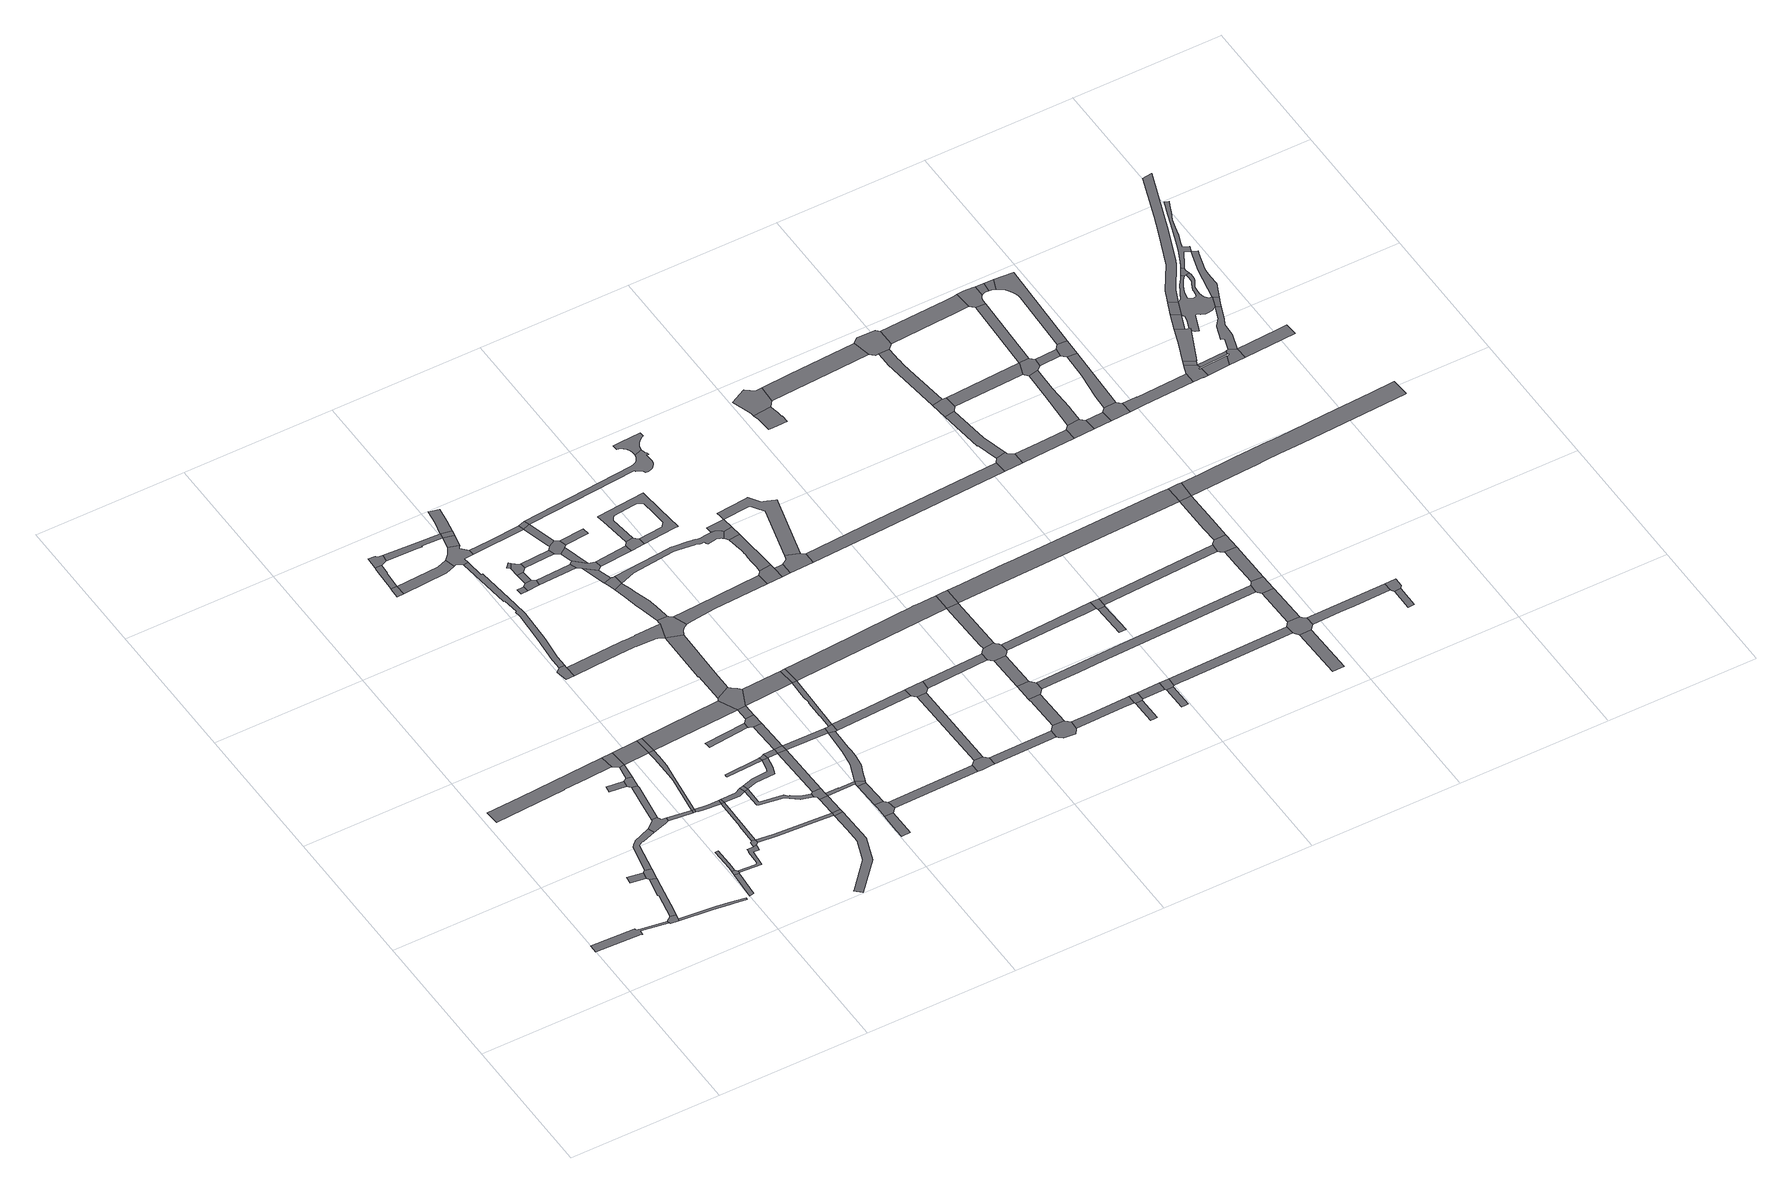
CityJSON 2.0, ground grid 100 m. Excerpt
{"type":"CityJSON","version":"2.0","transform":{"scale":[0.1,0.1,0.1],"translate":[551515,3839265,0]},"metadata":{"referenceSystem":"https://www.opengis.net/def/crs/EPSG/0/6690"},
"CityObjects":{
"road1":{"type":"Road","attributes":{"RoadStructureAttribute.sectionType":"1"},"geometry":[{"type":"MultiSurface","lod":"1","boundaries":[[[0,1,2,3,4,5,6,7,8,9,10,11,12,13]]]}]},
"road2":{"type":"Road","geometry":[{"type":"MultiSurface","lod":"1","boundaries":[[[14,13,12,15,16,17,18]]]}]},
"road3":{"type":"Road","attributes":{"RoadStructureAttribute.sectionType":"1"},"geometry":[{"type":"MultiSurface","lod":"1","boundaries":[[[19,20,21,22,14,18,23,24,25]]]}]},
"road4":{"type":"Road","geometry":[{"type":"MultiSurface","lod":"1","boundaries":[[[26,27,28,29]]]}]},
"road5":{"type":"Road","geometry":[{"type":"MultiSurface","lod":"1","boundaries":[[[30,29,28,19,25,31]]]}]},
"road6":{"type":"Road","attributes":{"RoadStructureAttribute.sectionType":"1"},"geometry":[{"type":"MultiSurface","lod":"1","boundaries":[[[32,33,17,16,34,35,36,37,38]]]}]},
"road7":{"type":"Road","attributes":{"function":"3","RoadStructureAttribute.sectionType":"1"},"geometry":[{"type":"MultiSurface","lod":"1","boundaries":[[[39,40,41,42,43,44,45,46,47]]]}]},
"road8":{"type":"Road","attributes":{"RoadStructureAttribute.sectionType":"1"},"geometry":[{"type":"MultiSurface","lod":"1","boundaries":[[[48,49,50,51,52,53,30,31,54,55,56,57,58]]]}]},
"road9":{"type":"Road","attributes":{"RoadStructureAttribute.sectionType":"1"},"geometry":[{"type":"MultiSurface","lod":"1","boundaries":[[[59,60,61,62]]]}]},
"road10":{"type":"Road","geometry":[{"type":"MultiSurface","lod":"1","boundaries":[[[63,64,48,58,65,66,67,68,69,70,71,72]]]}]},
"road11":{"type":"Road","geometry":[{"type":"MultiSurface","lod":"1","boundaries":[[[73,59,62,74,75,76,77]]]}]},
"road12":{"type":"Road","attributes":{"RoadStructureAttribute.sectionType":"1"},"geometry":[{"type":"MultiSurface","lod":"1","boundaries":[[[78,79,80,81,73,77]]]}]},
"road13":{"type":"Road","geometry":[{"type":"MultiSurface","lod":"1","boundaries":[[[82,83,84,85]]]}]},
"road14":{"type":"Road","attributes":{"RoadStructureAttribute.sectionType":"1"},"geometry":[{"type":"MultiSurface","lod":"1","boundaries":[[[86,87,88,63,72,89,90]]]}]},
"road15":{"type":"Road","attributes":{"RoadStructureAttribute.sectionType":"1"},"geometry":[{"type":"MultiSurface","lod":"1","boundaries":[[[91,92,93,94,95,96,97,98,99,100,101,102,75,74]]]}]},
"road16":{"type":"Road","attributes":{"RoadStructureAttribute.sectionType":"1"},"geometry":[{"type":"MultiSurface","lod":"1","boundaries":[[[69,68,103,104]]]}]},
"road17":{"type":"Road","geometry":[{"type":"MultiSurface","lod":"1","boundaries":[[[105,85,84,86,90,106]]]}]},
"road18":{"type":"Road","attributes":{"RoadStructureAttribute.sectionType":"1"},"geometry":[{"type":"MultiSurface","lod":"1","boundaries":[[[107,108,105,106]]]}]},
"road19":{"type":"Road","geometry":[{"type":"MultiSurface","lod":"1","boundaries":[[[109,39,47,108,107]]]}]},
"road20":{"type":"Road","geometry":[{"type":"MultiSurface","lod":"1","boundaries":[[[104,103,110,111]]]}]},
"road21":{"type":"Road","geometry":[{"type":"MultiSurface","lod":"1","boundaries":[[[112,113,114,115,116,97,96,117,118]]]}]},
"road22":{"type":"Road","attributes":{"RoadStructureAttribute.sectionType":"1"},"geometry":[{"type":"MultiSurface","lod":"1","boundaries":[[[119,111,110,120,121,122,123,124]]]}]},
"road23":{"type":"Road","attributes":{"RoadStructureAttribute.sectionType":"1"},"geometry":[{"type":"MultiSurface","lod":"1","boundaries":[[[125,126,127,128,129,130,131,132,104,111]]]}]},
"road24":{"type":"Road","attributes":{"RoadStructureAttribute.sectionType":"1"},"geometry":[{"type":"MultiSurface","lod":"1","boundaries":[[[123,133,134,112,118,135]]]}]},
"road25":{"type":"Road","attributes":{"function":"3","RoadStructureAttribute.sectionType":"1"},"geometry":[{"type":"MultiSurface","lod":"1","boundaries":[[[136,109,107,129]]]}]},
"road26":{"type":"Road","geometry":[{"type":"MultiSurface","lod":"1","boundaries":[[[137,124,123,135]]]}]},
"road27":{"type":"Road","geometry":[{"type":"MultiSurface","lod":"1","boundaries":[[[138,139,140,141,142]]]}]},
"road28":{"type":"Road","geometry":[{"type":"MultiSurface","lod":"1","boundaries":[[[143,136,129,128]]]}]},
"road29":{"type":"Road","attributes":{"RoadStructureAttribute.sectionType":"1"},"geometry":[{"type":"MultiSurface","lod":"1","boundaries":[[[144,145,138,142,146,147,148,149]]]}]},
"road30":{"type":"Road","attributes":{"RoadStructureAttribute.sectionType":"1"},"geometry":[{"type":"MultiSurface","lod":"1","boundaries":[[[150,151,137,135,152,153]]]}]},
"road31":{"type":"Road","attributes":{"RoadStructureAttribute.sectionType":"1"},"geometry":[{"type":"MultiSurface","lod":"1","boundaries":[[[154,118,117,155,156,157,158,159]]]}]},
"road32":{"type":"Road","geometry":[{"type":"MultiSurface","lod":"1","boundaries":[[[160,144,149,161,162,163,164,165]]]}]},
"road33":{"type":"Road","geometry":[{"type":"MultiSurface","lod":"1","boundaries":[[[166,150,153,167]]]}]},
"road34":{"type":"Road","geometry":[{"type":"MultiSurface","lod":"1","boundaries":[[[168,169,170,171,172,173]]]}]},
"road35":{"type":"Road","attributes":{"function":"3","RoadStructureAttribute.sectionType":"1"},"geometry":[{"type":"MultiSurface","lod":"1","boundaries":[[[174,175,176,177,178,179,180,181,182,183]]]}]},
"road36":{"type":"Road","attributes":{"RoadStructureAttribute.sectionType":"1"},"geometry":[{"type":"MultiSurface","lod":"1","boundaries":[[[184,185,186,142,141,187,188]]]}]},
"road37":{"type":"Road","attributes":{"RoadStructureAttribute.sectionType":"1"},"geometry":[{"type":"MultiSurface","lod":"1","boundaries":[[[189,190,191,192,193,194,167,153,195,196,197,198,199,200]]]}]},
"road38":{"type":"Road","attributes":{"RoadStructureAttribute.sectionType":"1"},"geometry":[{"type":"MultiSurface","lod":"1","boundaries":[[[201,202,203,204,205,206]]]}]},
"road39":{"type":"Road","attributes":{"RoadStructureAttribute.sectionType":"1"},"geometry":[{"type":"MultiSurface","lod":"1","boundaries":[[[207,208,209,210,206,211,212,213,166,167]]]}]},
"road40":{"type":"Road","attributes":{"RoadStructureAttribute.sectionType":"1"},"geometry":[{"type":"MultiSurface","lod":"1","boundaries":[[[214,215,216,217,218,219,220,221,222,223,224,225,226,227,228,229,230,168,173]]]}]},
"road41":{"type":"Road","attributes":{"function":"3","RoadStructureAttribute.sectionType":"1"},"geometry":[{"type":"MultiSurface","lod":"1","boundaries":[[[231,143,128,232]]]}]},
"road42":{"type":"Road","attributes":{"RoadStructureAttribute.sectionType":"1"},"geometry":[{"type":"MultiSurface","lod":"1","boundaries":[[[233,162,161,234,235,236,237,238]]]}]},
"road43":{"type":"Road","geometry":[{"type":"MultiSurface","lod":"1","boundaries":[[[239,159,158,177,176]]]}]},
"road44":{"type":"Road","attributes":{"function":"3","RoadStructureAttribute.sectionType":"1"},"geometry":[{"type":"MultiSurface","lod":"1","boundaries":[[[240,241,242,243,159,239]]]}]},
"road45":{"type":"Road","geometry":[{"type":"MultiSurface","lod":"1","boundaries":[[[244,245,200,199,246,242,241,247]]]}]},
"road46":{"type":"Road","attributes":{"RoadStructureAttribute.sectionType":"1"},"geometry":[{"type":"MultiSurface","lod":"1","boundaries":[[[248,249,250,251,252]]]}]},
"road47":{"type":"Road","geometry":[{"type":"MultiSurface","lod":"1","boundaries":[[[253,254,255,201,206,210]]]}]},
"road48":{"type":"Road","geometry":[{"type":"MultiSurface","lod":"1","boundaries":[[[256,257,184,188,258,222,221,259,260,261,262,263]]]}]},
"road49":{"type":"Road","attributes":{"RoadStructureAttribute.sectionType":"1"},"geometry":[{"type":"MultiSurface","lod":"1","boundaries":[[[264,253,210,265]]]}]},
"road50":{"type":"Road","attributes":{"function":"3","RoadStructureAttribute.sectionType":"1"},"geometry":[{"type":"MultiSurface","lod":"1","boundaries":[[[265,245,244,266]]]}]},
"road51":{"type":"Road","geometry":[{"type":"MultiSurface","lod":"1","boundaries":[[[267,268,269,270]]]}]},
"road52":{"type":"Road","attributes":{"RoadStructureAttribute.sectionType":"1"},"geometry":[{"type":"MultiSurface","lod":"1","boundaries":[[[271,272,273,274,275,276,277,278,279,172,171,280,281,282,283,284,285,286,287,288,289,290,291,292]]]}]},
"road53":{"type":"Road","attributes":{"RoadStructureAttribute.sectionType":"1"},"geometry":[{"type":"MultiSurface","lod":"1","boundaries":[[[237,256,263,293,294]]]}]},
"road54":{"type":"Road","attributes":{"RoadStructureAttribute.sectionType":"1"},"geometry":[{"type":"MultiSurface","lod":"1","boundaries":[[[295,296,297,298,299,300]]]}]},
"road55":{"type":"Road","attributes":{"RoadStructureAttribute.sectionType":"1"},"geometry":[{"type":"MultiSurface","lod":"1","boundaries":[[[301,302,247,241,303,304]]]}]},
"road56":{"type":"Road","geometry":[{"type":"MultiSurface","lod":"1","boundaries":[[[264,265,266,305]]]}]},
"road57":{"type":"Road","geometry":[{"type":"MultiSurface","lod":"1","boundaries":[[[238,237,294,306,307,308]]]}]},
"road58":{"type":"Road","attributes":{"function":"3","RoadStructureAttribute.sectionType":"1"},"geometry":[{"type":"MultiSurface","lod":"1","boundaries":[[[309,310,311,264,305]]]}]},
"road59":{"type":"Road","geometry":[{"type":"MultiSurface","lod":"1","boundaries":[[[312,313,267,270,314,315]]]}]},
"road60":{"type":"Road","attributes":{"RoadStructureAttribute.sectionType":"1"},"geometry":[{"type":"MultiSurface","lod":"1","boundaries":[[[316,317,313,312]]]}]},
"road61":{"type":"Road","geometry":[{"type":"MultiSurface","lod":"1","boundaries":[[[318,319,320,295,300,321,322]]]}]},
"road62":{"type":"Road","geometry":[{"type":"MultiSurface","lod":"1","boundaries":[[[323,324,325,326,327,328,248,252,329,330,310,309]]]}]},
"road63":{"type":"Road","geometry":[{"type":"MultiSurface","lod":"1","boundaries":[[[331,332,333,334]]]}]},
"road64":{"type":"Road","attributes":{"RoadStructureAttribute.sectionType":"1"},"geometry":[{"type":"MultiSurface","lod":"1","boundaries":[[[335,336,308,307,337,338]]]}]},
"road65":{"type":"Road","attributes":{"RoadStructureAttribute.sectionType":"1"},"geometry":[{"type":"MultiSurface","lod":"1","boundaries":[[[339,340,341,319,318]]]}]},
"road66":{"type":"Road","geometry":[{"type":"MultiSurface","lod":"1","boundaries":[[[342,334,333,317,316,343,344]]]}]},
"road67":{"type":"Road","attributes":{"function":"3","RoadStructureAttribute.sectionType":"1"},"geometry":[{"type":"MultiSurface","lod":"1","boundaries":[[[345,232,326,325]]]}]},
"road68":{"type":"Road","geometry":[{"type":"MultiSurface","lod":"1","boundaries":[[[304,303,341,340,346]]]}]},
"road69":{"type":"Road","geometry":[{"type":"MultiSurface","lod":"1","boundaries":[[[347,348,349,350,231,232,345,351,352]]]}]},
"road70":{"type":"Road","attributes":{"RoadStructureAttribute.sectionType":"1"},"geometry":[{"type":"MultiSurface","lod":"1","boundaries":[[[305,266,353,354]]]}]},
"road71":{"type":"Road","attributes":{"RoadStructureAttribute.sectionType":"1"},"geometry":[{"type":"MultiSurface","lod":"1","boundaries":[[[355,356,261,260,357]]]}]},
"road72":{"type":"Road","attributes":{"RoadStructureAttribute.sectionType":"1"},"geometry":[{"type":"MultiSurface","lod":"1","boundaries":[[[358,315,314,359]]]}]},
"road73":{"type":"Road","attributes":{"function":"3","RoadStructureAttribute.sectionType":"7"},"geometry":[{"type":"MultiSurface","lod":"1","boundaries":[[[292,360,361,350,349,362,363]]]}]},
"road74":{"type":"Road","attributes":{"RoadStructureAttribute.sectionType":"1"},"geometry":[{"type":"MultiSurface","lod":"1","boundaries":[[[353,364,365,304,346,366,367,368,369,370,371,372]]]}]},
"road75":{"type":"Road","attributes":{"RoadStructureAttribute.sectionType":"1"},"geometry":[{"type":"MultiSurface","lod":"1","boundaries":[[[373,344,343,374]]]}]},
"road76":{"type":"Road","attributes":{"function":"3","RoadStructureAttribute.sectionType":"1"},"geometry":[{"type":"MultiSurface","lod":"1","boundaries":[[[375,376,377,352,351,378,379,380]]]}]},
"road77":{"type":"Road","geometry":[{"type":"MultiSurface","lod":"1","boundaries":[[[381,382,383,354,353,372,384]]]}]},
"road78":{"type":"Road","geometry":[{"type":"MultiSurface","lod":"1","boundaries":[[[385,386,387,271,292,363,388,389,390,391,392,393,394,395,396]]]}]},
"road79":{"type":"Road","attributes":{"function":"3","RoadStructureAttribute.sectionType":"1"},"geometry":[{"type":"MultiSurface","lod":"1","boundaries":[[[397,398,399,400,401,402,403,404,405,406,407,408,409,410,411,385,396]]]}]},
"road80":{"type":"Road","attributes":{"function":"3","RoadStructureAttribute.sectionType":"1"},"geometry":[{"type":"MultiSurface","lod":"1","boundaries":[[[412,413,414,415]]]}]},
"road81":{"type":"Road","geometry":[{"type":"MultiSurface","lod":"1","boundaries":[[[416,417,414,413,418,419,408,407,420]]]}]},
"road82":{"type":"Road","attributes":{"RoadStructureAttribute.sectionType":"1"},"geometry":[{"type":"MultiSurface","lod":"1","boundaries":[[[421,322,321,422]]]}]},
"road83":{"type":"Road","geometry":[{"type":"MultiSurface","lod":"1","boundaries":[[[423,424,373,374,425,426,427,428]]]}]},
"road84":{"type":"Road","geometry":[{"type":"MultiSurface","lod":"1","boundaries":[[[429,358,359,412,415,430,431,432]]]}]},
"road85":{"type":"Road","attributes":{"function":"3","RoadStructureAttribute.sectionType":"1"},"geometry":[{"type":"MultiSurface","lod":"1","boundaries":[[[433,434,435,357,436,437,424,423]]]}]},
"road86":{"type":"Road","attributes":{"function":"3","RoadStructureAttribute.sectionType":"1"},"geometry":[{"type":"MultiSurface","lod":"1","boundaries":[[[426,425,438,429,432]]]}]},
"road87":{"type":"Road","geometry":[{"type":"MultiSurface","lod":"1","boundaries":[[[439,355,357,435]]]}]},
"road88":{"type":"Road","attributes":{"RoadStructureAttribute.sectionType":"1"},"geometry":[{"type":"MultiSurface","lod":"1","boundaries":[[[380,440,441,442,443,444,382,381,445]]]}]},
"road89":{"type":"Road","geometry":[{"type":"MultiSurface","lod":"1","boundaries":[[[446,375,380,445]]]}]},
"road90":{"type":"Road","geometry":[{"type":"MultiSurface","lod":"1","boundaries":[[[447,448,428,427]]]}]},
"road91":{"type":"Road","attributes":{"RoadStructureAttribute.sectionType":"1"},"geometry":[{"type":"MultiSurface","lod":"1","boundaries":[[[449,431,430,450]]]}]},
"road92":{"type":"Road","attributes":{"RoadStructureAttribute.sectionType":"1"},"geometry":[{"type":"MultiSurface","lod":"1","boundaries":[[[451,381,384,452,453]]]}]},
"road93":{"type":"Road","attributes":{"RoadStructureAttribute.sectionType":"1"},"geometry":[{"type":"MultiSurface","lod":"1","boundaries":[[[454,455,393,392,456,457,458,459]]]}]},
"road94":{"type":"Road","geometry":[{"type":"MultiSurface","lod":"1","boundaries":[[[460,461,462,449,450,463,464,465]]]}]},
"road95":{"type":"Road","geometry":[{"type":"MultiSurface","lod":"1","boundaries":[[[466,421,422,467,468,469,470,471]]]}]},
"road96":{"type":"Road","attributes":{"RoadStructureAttribute.sectionType":"1"},"geometry":[{"type":"MultiSurface","lod":"1","boundaries":[[[472,473,474,475,476,477,478,479,480,481,482,483,484,485,486,487,488,489,490,491,492,493,494,495,496,497,498,499,500,501,502,503,504,420,407,505,506,507,508,509,510,511,512,513,514,515,516,517,518,519,520,521,522,523,524,525,526,527,528,529,530,531,532,533,534,535]]]}]},
"road97":{"type":"Road","attributes":{"RoadStructureAttribute.sectionType":"1"},"geometry":[{"type":"MultiSurface","lod":"1","boundaries":[[[536,537,538,539,466,471]]]}]},
"road98":{"type":"Road","attributes":{"RoadStructureAttribute.sectionType":"1"},"geometry":[{"type":"MultiSurface","lod":"1","boundaries":[[[540,541,542,543,544,545,546,547,548,549,462,461,550,551,552,553,554,555,556,557,558,559,560,465,464]]]}]},
"road99":{"type":"Road","attributes":{"RoadStructureAttribute.sectionType":"1"},"geometry":[{"type":"MultiSurface","lod":"1","boundaries":[[[561,562,563,564,565,566,567,568,569,570,571,572,573,574,575,576,577,578,579,580,581,582,583,584,585,586,587,588,589,590,591,592,593,594,595,596,597,598,599,600,601,602,603,604,605,606,607,608,609,610,611,612,613,614,615,616,617,618,619,620,621,622,623,624,625,626,439,435]]]}]},
"road100":{"type":"Road","geometry":[{"type":"MultiSurface","lod":"1","boundaries":[[[627,628,451,453,538,537,629]]]}]},
"road101":{"type":"Road","attributes":{"RoadStructureAttribute.sectionType":"1"},"geometry":[{"type":"MultiSurface","lod":"1","boundaries":[[[630,470,469,631]]]}]},
"road102":{"type":"Road","attributes":{"function":"3","RoadStructureAttribute.sectionType":"1"},"geometry":[{"type":"MultiSurface","lod":"1","boundaries":[[[632,633,634,635,636,637,638,639,640,446,445,641,642,643,644]]]}]},
"road103":{"type":"Road","geometry":[{"type":"MultiSurface","lod":"1","boundaries":[[[645,646,647,648,649,650,651,652,653,454,459,654,655]]]}]},
"road104":{"type":"Road","attributes":{"RoadStructureAttribute.sectionType":"1"},"geometry":[{"type":"MultiSurface","lod":"1","boundaries":[[[656,657,658,659,660,661,662,663,664,665,666,667,647,646]]]}]},
"road105":{"type":"Road","attributes":{"RoadStructureAttribute.sectionType":"1"},"geometry":[{"type":"MultiSurface","lod":"1","boundaries":[[[668,655,654,669]]]}]},
"road106":{"type":"Road","attributes":{"RoadStructureAttribute.sectionType":"1"},"geometry":[{"type":"MultiSurface","lod":"1","boundaries":[[[670,671,672,673,674,675,676,677,678,679,680,681,682,683,684]]]}]},
"road107":{"type":"Road","geometry":[{"type":"MultiSurface","lod":"1","boundaries":[[[684,683,535,534,685,686,687,688,689,690,691,657,656]]]}]},
"road108":{"type":"Road","attributes":{"RoadStructureAttribute.sectionType":"1"},"geometry":[{"type":"MultiSurface","lod":"1","boundaries":[[[692,627,629,693]]]}]},
"road109":{"type":"Road","geometry":[{"type":"MultiSurface","lod":"1","boundaries":[[[694,695,668,669,696,697,698]]]}]},
"road110":{"type":"Road","geometry":[{"type":"MultiSurface","lod":"1","boundaries":[[[699,630,631,700,701,702,703,704,705,706,707,708]]]}]},
"road111":{"type":"Road","attributes":{"RoadStructureAttribute.sectionType":"1"},"geometry":[{"type":"MultiSurface","lod":"1","boundaries":[[[709,710,711,712,699,708]]]}]},
"road112":{"type":"Road","geometry":[{"type":"MultiSurface","lod":"1","boundaries":[[[713,714,715,716,717,718,719,720,721,722,723,608,607,724,725,726,727,728,729]]]}]},
"road113":{"type":"Road","attributes":{"RoadStructureAttribute.sectionType":"1"},"geometry":[{"type":"MultiSurface","lod":"1","boundaries":[[[730,731,732,733,734,735,736,737,738,739,740,670,741,742,743,744,745,694,698]]]}]},
"road114":{"type":"Road","geometry":[{"type":"MultiSurface","lod":"1","boundaries":[[[746,747,748,749,710,709,750,751]]]}]},
"road115":{"type":"Road","attributes":{"RoadStructureAttribute.sectionType":"1"},"geometry":[{"type":"MultiSurface","lod":"1","boundaries":[[[752,753,749,748]]]}]},
"road116":{"type":"Road","geometry":[{"type":"MultiSurface","lod":"1","boundaries":[[[754,755,756,757,758,759,692,693,753,752,760,761,762,763]]]}]},
"road117":{"type":"Road","attributes":{"RoadStructureAttribute.sectionType":"1"},"geometry":[{"type":"MultiSurface","lod":"1","boundaries":[[[764,765,766,707,706,767,768,769]]]}]},
"road118":{"type":"Road","attributes":{"RoadStructureAttribute.sectionType":"1"},"geometry":[{"type":"MultiSurface","lod":"1","boundaries":[[[770,644,771,757,756]]]}]},
"road119":{"type":"Road","geometry":[{"type":"MultiSurface","lod":"1","boundaries":[[[772,773,632,644,770,774]]]}]},
"road120":{"type":"Road","geometry":[{"type":"MultiSurface","lod":"1","boundaries":[[[775,776,777,778,779]]]}]},
"road121":{"type":"Road","geometry":[{"type":"MultiSurface","lod":"1","boundaries":[[[780,764,769,775,779,781]]]}]},
"road122":{"type":"Road","attributes":{"RoadStructureAttribute.sectionType":"1"},"geometry":[{"type":"MultiSurface","lod":"1","boundaries":[[[782,763,762,783,784,785]]]}]},
"road123":{"type":"Road","attributes":{"RoadStructureAttribute.sectionType":"1"},"geometry":[{"type":"MultiSurface","lod":"1","boundaries":[[[786,780,781,787]]]}]},
"road124":{"type":"Road","geometry":[{"type":"MultiSurface","lod":"1","boundaries":[[[788,789,790,791,792]]]}]},
"road125":{"type":"Road","geometry":[{"type":"MultiSurface","lod":"1","boundaries":[[[793,786,787,788,792,794]]]}]},
"road126":{"type":"Road","attributes":{"RoadStructureAttribute.sectionType":"1"},"geometry":[{"type":"MultiSurface","lod":"1","boundaries":[[[795,796,697,696,797,798]]]}]},
"road127":{"type":"Road","geometry":[{"type":"MultiSurface","lod":"1","boundaries":[[[799,800,801,802,803,804,805,806,807,808,809,810,811]]]}]},
"road128":{"type":"Road","geometry":[{"type":"MultiSurface","lod":"1","boundaries":[[[812,813,814,815,816,811,810,817,818]]]}]},
"road129":{"type":"Road","attributes":{"RoadStructureAttribute.sectionType":"1"},"geometry":[{"type":"MultiSurface","lod":"1","boundaries":[[[819,820,821,822,823]]]}]},
"road130":{"type":"Road","attributes":{"RoadStructureAttribute.sectionType":"1"},"geometry":[{"type":"MultiSurface","lod":"1","boundaries":[[[824,825,751,750,826,827,828,829,830]]]}]},
"road131":{"type":"Road","geometry":[{"type":"MultiSurface","lod":"1","boundaries":[[[831,782,785,823,822,832]]]}]},
"road132":{"type":"Road","attributes":{"RoadStructureAttribute.sectionType":"1"},"geometry":[{"type":"MultiSurface","lod":"1","boundaries":[[[833,793,794,834,835,836,837]]]}]},
"road133":{"type":"Road","attributes":{"function":"3","RoadStructureAttribute.sectionType":"1"},"geometry":[{"type":"MultiSurface","lod":"1","boundaries":[[[838,839,840,841,842,843,772,774,844,845,846]]]}]},
"road134":{"type":"Road","attributes":{"RoadStructureAttribute.sectionType":"1"},"geometry":[{"type":"MultiSurface","lod":"1","boundaries":[[[847,848,818,817,849,850,851]]]}]},
"road135":{"type":"Road","attributes":{"RoadStructureAttribute.sectionType":"1"},"geometry":[{"type":"MultiSurface","lod":"1","boundaries":[[[852,831,832,853]]]}]},
"road136":{"type":"Road","geometry":[{"type":"MultiSurface","lod":"1","boundaries":[[[854,855,856,795,798,857,858]]]}]},
"road137":{"type":"Road","attributes":{"RoadStructureAttribute.sectionType":"1"},"geometry":[{"type":"MultiSurface","lod":"1","boundaries":[[[859,860,861,862,863,856,855]]]}]},
"road138":{"type":"Road","attributes":{"RoadStructureAttribute.sectionType":"1"},"geometry":[{"type":"MultiSurface","lod":"1","boundaries":[[[864,865,866,867]]]}]},
"road139":{"type":"Road","geometry":[{"type":"MultiSurface","lod":"1","boundaries":[[[868,869,870,861,860,871]]]}]},
"road140":{"type":"Road","geometry":[{"type":"MultiSurface","lod":"1","boundaries":[[[872,833,837,873,865,864,874,875,876,877,878,879]]]}]},
"road141":{"type":"Road","attributes":{"RoadStructureAttribute.sectionType":"1"},"geometry":[{"type":"MultiSurface","lod":"1","boundaries":[[[880,881,882,883,884,885,886,887,888,889,890,891,870,869]]]}]},
"road142":{"type":"Road","attributes":{"RoadStructureAttribute.sectionType":"1"},"geometry":[{"type":"MultiSurface","lod":"1","boundaries":[[[892,893,872,879]]]}]},
"road143":{"type":"Road","geometry":[{"type":"MultiSurface","lod":"1","boundaries":[[[894,847,851,895,886,885,896,897,898]]]}]},
"road144":{"type":"Road","geometry":[{"type":"MultiSurface","lod":"1","boundaries":[[[899,900,901,824,830,893,892,902,903]]]}]},
"road145":{"type":"Road","attributes":{"RoadStructureAttribute.sectionType":"1"},"geometry":[{"type":"MultiSurface","lod":"1","boundaries":[[[904,905,858,857,906,907]]]}]},
"road146":{"type":"Road","attributes":{"RoadStructureAttribute.sectionType":"1"},"geometry":[{"type":"MultiSurface","lod":"1","boundaries":[[[908,909,910,911,899,903]]]}]},
"road147":{"type":"Road","geometry":[{"type":"MultiSurface","lod":"1","boundaries":[[[912,913,914,915,852,853,916,910,909]]]}]},
"road148":{"type":"Road","attributes":{"RoadStructureAttribute.sectionType":"1"},"geometry":[{"type":"MultiSurface","lod":"1","boundaries":[[[917,918,868,871,919,920]]]}]},
"road149":{"type":"Road","attributes":{"RoadStructureAttribute.sectionType":"1"},"geometry":[{"type":"MultiSurface","lod":"1","boundaries":[[[921,922,846,923,914,913]]]}]},
"road150":{"type":"Road","attributes":{"RoadStructureAttribute.sectionType":"1"},"geometry":[{"type":"MultiSurface","lod":"1","boundaries":[[[924,877,876,925,926,927]]]}]},
"road151":{"type":"Road","geometry":[{"type":"MultiSurface","lod":"1","boundaries":[[[928,929,904,907,930,931]]]}]},
"road152":{"type":"Road","geometry":[{"type":"MultiSurface","lod":"1","boundaries":[[[932,838,846,922,933]]]}]},
"road153":{"type":"Road","attributes":{"RoadStructureAttribute.sectionType":"1"},"geometry":[{"type":"MultiSurface","lod":"1","boundaries":[[[934,935,936,937,897,896,938,939,940]]]}]},
"road154":{"type":"Road","attributes":{"RoadStructureAttribute.sectionType":"1"},"geometry":[{"type":"MultiSurface","lod":"1","boundaries":[[[941,942,943,944,945,946,929,928]]]}]},
"road155":{"type":"Road","attributes":{"RoadStructureAttribute.sectionType":"1"},"geometry":[{"type":"MultiSurface","lod":"1","boundaries":[[[947,931,930,948]]]}]},
"road156":{"type":"Road","geometry":[{"type":"MultiSurface","lod":"1","boundaries":[[[949,917,920,945,944,950,951]]]}]},
"road157":{"type":"Road","geometry":[{"type":"MultiSurface","lod":"1","boundaries":[[[952,953,954,955,956]]]}]},
"road158":{"type":"Road","geometry":[{"type":"MultiSurface","lod":"1","boundaries":[[[957,958,947,948,959,960]]]}]},
"road159":{"type":"Road","geometry":[{"type":"MultiSurface","lod":"1","boundaries":[[[961,924,927,956,955,962]]]}]},
"road160":{"type":"Road","attributes":{"RoadStructureAttribute.sectionType":"1"},"geometry":[{"type":"MultiSurface","lod":"1","boundaries":[[[963,964,917,949,965,966]]]}]},
"road161":{"type":"Road","attributes":{"RoadStructureAttribute.sectionType":"1"},"geometry":[{"type":"MultiSurface","lod":"1","boundaries":[[[967,951,950,968]]]}]},
"road162":{"type":"Road","attributes":{"RoadStructureAttribute.sectionType":"1"},"geometry":[{"type":"MultiSurface","lod":"1","boundaries":[[[969,970,971,958,957,972]]]}]},
"road163":{"type":"Road","geometry":[{"type":"MultiSurface","lod":"1","boundaries":[[[973,974,934,940,963,966,975,976,977,978,979,980]]]}]},
"road164":{"type":"Road","geometry":[{"type":"MultiSurface","lod":"1","boundaries":[[[981,967,968,969,972,982]]]}]},
"road165":{"type":"Road","attributes":{"RoadStructureAttribute.sectionType":"1"},"geometry":[{"type":"MultiSurface","lod":"1","boundaries":[[[980,979,983,984,985,986,987]]]}]},
"road166":{"type":"Road","attributes":{"RoadStructureAttribute.sectionType":"1"},"geometry":[{"type":"MultiSurface","lod":"1","boundaries":[[[988,989,990,960,959,991,992]]]}]},
"road167":{"type":"Road","attributes":{"RoadStructureAttribute.sectionType":"1"},"geometry":[{"type":"MultiSurface","lod":"1","boundaries":[[[993,994,995,996,997,998,999,1000,1001,1002,981,982]]]}]},
"road168":{"type":"Road","geometry":[{"type":"MultiSurface","lod":"1","boundaries":[[[987,986,1003,995,994]]]}]},
"road169":{"type":"Road","attributes":{"function":"3","RoadStructureAttribute.sectionType":"1"},"geometry":[{"type":"MultiSurface","lod":"1","boundaries":[[[1004,1005,1006,1007,1008,1009,1010,1011,1012,1013,1014,933,922,1015,1016,1017,1018,1019,1020,1021,1022]]]}]},
"road170":{"type":"Road","geometry":[{"type":"MultiSurface","lod":"1","boundaries":[[[1023,988,992,1024,1025,1026,1027,1028,1029,1030,1031,1032,1033,1034]]]}]},
"road171":{"type":"Road","attributes":{"RoadStructureAttribute.sectionType":"1"},"geometry":[{"type":"MultiSurface","lod":"1","boundaries":[[[1035,1023,1034,1036]]]}]},
"road172":{"type":"Road","attributes":{"RoadStructureAttribute.sectionType":"7"},"geometry":[{"type":"MultiSurface","lod":"1","boundaries":[[[1037,1038,1027,1026,1039,1040,1041]]]}]},
"road173":{"type":"Road","attributes":{"RoadStructureAttribute.sectionType":"1"},"geometry":[{"type":"MultiSurface","lod":"1","boundaries":[[[1042,1043,1035,1036,1044,1045,1046,1047]]]}]},
"road174":{"type":"Road","geometry":[{"type":"MultiSurface","lod":"1","boundaries":[[[1048,1049,1034,1033,1050,1051]]]}]},
"road175":{"type":"Road","geometry":[{"type":"MultiSurface","lod":"1","boundaries":[[[1052,1042,1047,1053]]]}]},
"road176":{"type":"Road","geometry":[{"type":"MultiSurface","lod":"1","boundaries":[[[1054,1048,1051,1055,1056,1057,1058,1059,1060,1061,1041,1040,1062,1063]]]}]},
"road177":{"type":"Road","geometry":[{"type":"MultiSurface","lod":"1","boundaries":[[[1064,1052,1053,1065]]]}]},
"road178":{"type":"Road","attributes":{"RoadStructureAttribute.sectionType":"1"},"geometry":[{"type":"MultiSurface","lod":"1","boundaries":[[[1066,1067,1068,1069,1070,1071,1054,1063,1072,1073,1074,1075,1076]]]}]},
"road179":{"type":"Road","geometry":[{"type":"MultiSurface","lod":"1","boundaries":[[[1077,1078,1079,1080,1081,1082,1083,1065,1053,1084,1085,1046,1045,1086,1087,1088,1089,1090,1091,1092,1093,1094,1095,1096,1066,1097,1098,1099,1100,1101,1102,1103,1104,1105,1106,1107,1108,1109,1110,1111,1112,1113,1114,1115,1116,1117,1118,1119,1120,1121,1122,1123,1124,1125,1126,1127,1128,1129,1130]]]}]},
"road180":{"type":"Road","attributes":{"RoadStructureAttribute.sectionType":"1"},"geometry":[{"type":"MultiSurface","lod":"1","boundaries":[[[1131,1132,1063,1062,1133]]]}]},
"road181":{"type":"Road","geometry":[{"type":"MultiSurface","lod":"1","boundaries":[[[1097,1066,1076,1134,1135]]]}]},
"road182":{"type":"Road","geometry":[{"type":"MultiSurface","lod":"1","boundaries":[[[1136,1137,1077,1130,1110,1109,1138,1139]]]}]},
"road183":{"type":"Road","attributes":{"RoadStructureAttribute.sectionType":"1"},"geometry":[{"type":"MultiSurface","lod":"1","boundaries":[[[1140,1141,1142,1143,1097,1135,1144,1145,1146,1147,1148,1149,1150,1151]]]}]},
"road184":{"type":"Road","attributes":{"RoadStructureAttribute.sectionType":"1"},"geometry":[{"type":"MultiSurface","lod":"1","boundaries":[[[1152,1153,1154,1155,1156,1157,1158,1159,1160,1161,1064,1065]]]}]},
"road185":{"type":"Road","geometry":[{"type":"MultiSurface","lod":"1","boundaries":[[[1162,1163,1164,1165,1166,1167,1168,1169,1136,1139,1170,1171,1172,1140,1173,1174,1175,1176,1177,1178,1179,1180,1181,1182]]]}]}
},
"vertices":[
[311,414,0],[309,415,0],[298,416,0],[292,418,0],[291,427,0],[1,441,0],[0,381,0],[300,368,0],[307,367,0],[309,367,0],[309,385,0],[310,397,0],[488,367,0],[484,385,0],
[520,409,0],[493,360,0],[542,354,0],[550,369,0],[556,402,0],
[575,733,0],[549,603,0],[548,597,0],[554,589,0],[573,496,0],[593,598,0],[616,719,0],
[472,817,0],[464,768,0],[563,751,0],[571,801,0],
[591,813,0],[631,803,0],
[871,334,0],[788,347,0],[756,331,0],[871,317,0],[891,314,0],[973,301,0],[976,317,0],
[857,1738,0],[290,1701,0],[54,1687,0],[60,1594,0],[534,1624,0],[535,1624,0],[698,1634,0],[858,1644,0],[868,1644,0],
[783,1095,0],[725,1073,0],[667,1048,0],[665,1046,0],[645,1029,0],[630,1009,0],[643,869,0],[668,1006,0],[703,1022,0],[708,1022,0],[797,1052,0],
[1014,515,0],[1002,320,0],[1032,323,0],[1044,509,0],
[838,1148,0],[837,1139,0],[813,1057,0],[863,1074,0],[894,1084,0],[917,1091,0],[921,1120,0],[891,1124,0],[878,1146,0],[876,1149,0],
[1015,545,0],[1050,517,0],[1048,532,0],[1041,540,0],[1037,544,0],
[1039,583,0],[1037,731,0],[1015,730,0],[1017,583,0],
[754,1519,0],[748,1475,0],[857,1460,0],[863,1504,0],
[879,1439,0],[861,1314,0],[858,1291,0],[914,1416,0],[916,1432,0],
[1195,507,0],[1205,619,0],[1226,617,0],[1245,615,0],[1248,642,0],[1250,660,0],[1231,654,0],[1188,656,0],[1185,631,0],[1180,630,0],[1178,534,0],[1167,523,0],
[1076,1075,0],[1079,1098,0],
[890,1517,0],[924,1511,0],
[937,1619,0],[904,1614,0],
[929,1742,0],
[1092,1073,0],[1094,1096,0],
[1247,708,0],[1244,700,0],[1234,694,0],[1232,693,0],[1232,691,0],[1270,674,0],[1268,698,0],
[1182,1086,0],[1104,1072,0],[1109,1071,0],[1141,1065,0],[1253,1056,0],[1253,1087,0],
[1133,1389,0],[1146,1491,0],[1148,1576,0],[1146,1634,0],[1110,1631,0],[1113,1575,0],[1114,1423,0],[1115,1365,0],
[1251,840,0],[1248,839,0],[1273,1055,0],
[1102,1754,0],
[1270,1088,0],
[531,3560,0],[531,3558,0],[526,3485,0],[572,3488,0],[568,3560,0],
[1138,1756,0],
[542,3757,0],[540,3733,0],[574,3649,0],[577,3686,0],[582,3686,0],[586,3754,0],
[1409,1110,0],[1372,1090,0],[1381,1056,0],[1422,1074,0],
[1388,682,0],[1396,660,0],[1633,645,0],[1633,647,0],[1759,638,0],[1763,660,0],
[546,3841,0],[626,3771,0],[632,3824,0],[614,3825,0],[602,3825,0],[590,3838,0],
[1438,1118,0],[1445,1081,0],
[1027,2500,0],[999,2473,0],[1013,2397,0],[1070,2400,0],[1065,2481,0],[1065,2500,0],
[1764,208,0],[1825,381,0],[1818,635,0],[1764,633,0],[1767,506,0],[1769,388,0],[1715,237,0],[1542,47,0],[1538,43,0],[1579,5,0],
[923,3599,0],[859,3577,0],[571,3560,0],[875,3508,0],[940,3532,0],
[1678,874,0],[1629,911,0],[1622,903,0],[1598,931,0],[1452,954,0],[1446,960,0],[1423,943,0],[1436,935,0],[1589,910,0],[1666,850,0],[1741,829,0],[1739,857,0],
[1636,1265,0],[1630,1264,0],[1395,1246,0],[1395,1236,0],[1396,1226,0],[1639,1241,0],
[1516,1102,0],[1644,1109,0],[1666,1163,0],[1679,1242,0],[1628,1174,0],[1617,1147,0],[1511,1138,0],
[1065,2585,0],[1083,2748,0],[1093,2987,0],[1081,3083,0],[1084,3085,0],[1048,3392,0],[1037,3390,0],[1026,3519,0],[994,3515,0],[1036,3136,0],[1044,3136,0],[1057,3026,0],[1050,3024,0],[1054,2979,0],[1044,2765,0],[1028,2578,0],[1028,2566,0],
[1676,1791,0],[1734,1672,0],
[836,3813,0],[836,3766,0],[866,3765,0],[867,3774,0],[1005,3767,0],[1009,3804,0],
[1817,661,0],
[1814,787,0],[1814,796,0],[1759,794,0],[1762,669,0],
[1812,869,0],[1757,868,0],[1758,815,0],[1813,819,0],
[1708,1554,0],[1430,1529,0],[1433,1510,0],[1435,1491,0],[1710,1517,0],
[1672,1281,0],[1663,1274,0],[1650,1269,0],
[989,3683,0],[959,3636,0],[960,3540,0],[1023,3555,0],[1084,3559,0],[1082,3600,0],[1042,3644,0],[1056,3665,0],
[1746,1284,0],[1747,1243,0],
[1802,1242,0],
[1197,3180,0],[1151,3178,0],[1153,3136,0],[1199,3139,0],
[1717,2510,0],[1541,2503,0],[1539,2503,0],[1514,2502,0],[1501,2502,0],[1493,2501,0],[1458,2500,0],[1443,2499,0],[1070,2481,0],[1204,2407,0],[1380,2417,0],[1485,2422,0],[1500,2421,0],[1502,2421,0],[1603,2419,0],[1615,2419,0],[1627,2417,0],[1640,2414,0],[1653,2411,0],[1663,2408,0],[1674,2402,0],[1682,2396,0],
[1070,3728,0],[1073,3748,0],
[2008,480,0],[2007,456,0],[2006,345,0],[2007,287,0],[2067,289,0],[2065,478,0],
[1898,816,0],[1898,819,0],[2002,796,0],[2008,816,0],
[1801,1284,0],
[1079,3776,0],[1081,3787,0],[1011,3804,0],
[1795,1504,0],[1739,1502,0],[1739,1496,0],
[1261,3203,0],[1219,3200,0],[1282,3145,0],[1285,3187,0],
[1257,3284,0],[1215,3281,0],
[2064,590,0],[2008,588,0],[2008,559,0],[2093,508,0],[2086,567,0],
[1794,1539,0],[1793,1551,0],[1792,1587,0],[1736,1585,0],[1712,1556,0],[1710,1554,0],[1712,1516,0],[1717,1513,0],
[1222,3396,0],[1193,3365,0],[1211,3349,0],[1234,3385,0],
[1043,3995,0],[1030,3895,0],[1096,3877,0],[1112,3979,0],
[2059,741,0],[2057,773,0],[2002,771,0],
[1270,3352,0],[1282,3310,0],[1280,3352,0],
[1789,1675,0],
[2062,789,0],
[1822,1823,0],[1792,1848,0],[1780,1858,0],[1686,1809,0],[1789,1677,0],[1843,1804,0],
[2085,1239,0],[2086,1280,0],
[1431,3625,0],[1222,3609,0],[1442,3585,0],
[1524,3200,0],[1538,3159,0],
[1679,2024,0],[1683,2023,0],[1781,1999,0],[1786,2363,0],
[2075,1064,0],[2061,950,0],[2085,855,0],[2110,912,0],[2123,1000,0],[2123,1044,0],[2122,1077,0],[2125,1229,0],[2126,1229,0],
[1475,3363,0],[1490,3322,0],
[2109,1818,0],[2071,1816,0],[2070,1816,0],[2077,1696,0],[2113,1699,0],[2119,1699,0],
[2138,1288,0],[2116,1284,0],[2116,1280,0],[2141,1230,0],
[1715,2545,0],[1716,2522,0],[1717,2512,0],[1791,2373,0],[1799,2389,0],[1813,2408,0],[1828,2418,0],[1845,2426,0],[1810,2521,0],[1805,2525,0],[1788,2539,0],[1783,2544,0],
[1781,2556,0],[1772,2646,0],[1771,2657,0],[1768,2669,0],[1763,2698,0],[1762,2699,0],[1761,2704,0],[1727,2819,0],[1717,2850,0],[1701,2902,0],[1698,2910,0],[1638,2883,0],[1657,2795,0],[1678,2703,0],[1689,2657,0],
[1567,3136,0],[1614,2968,0],[1667,2982,0],[1641,3073,0],
[1676,2978,0],[1674,2983,0],[1624,2935,0],[1631,2909,0],[1693,2980,0],
[2659,577,0],[2660,519,0],
[1545,3414,0],[1497,3388,0],[1521,3302,0],[1567,3335,0],[1584,3352,0],[1572,3397,0],
[1544,3219,0],[1665,3093,0],[1660,3143,0],[1618,3154,0],
[1501,3569,0],[1499,3576,0],[1491,3604,0],[1445,3575,0],[1495,3396,0],
[1540,3232,0],
[1479,3641,0],
[2114,1563,0],[2121,1511,0],[2116,1510,0],[2113,1383,0],[2118,1382,0],[2148,1699,0],
[2140,1820,0],
[1744,3366,0],[1739,3412,0],
[1878,3164,0],[1883,3115,0],
[2646,1314,0],[2356,1240,0],[2649,1253,0],
[2411,2559,0],[1985,2532,0],[1868,2431,0],[1895,2435,0],[2047,2454,0],[2415,2473,0],
[1955,3190,0],[1945,3199,0],[1896,3193,0],[1897,3116,0],[1976,3124,0],[1972,3174,0],
[2689,608,0],[2690,519,0],[2747,520,0],[2777,521,0],[2776,580,0],[2749,609,0],
[2419,2980,0],[2416,2983,0],[2412,2987,0],[2407,2991,0],[2404,2993,0],[2400,2996,0],[2395,2999,0],[2392,3000,0],[2388,3001,0],[2383,3003,0],[2380,3003,0],[2373,3004,0],[2358,3005,0],[2316,3001,0],[2279,2997,0],[2274,2997,0],[2271,2997,0],[2267,2998,0],[2265,2998,0],[2258,3000,0],[2254,3001,0],[2252,3002,0],[2248,3003,0],[2245,3003,0],[2238,3005,0],[2231,3006,0],[2218,3008,0],[2206,3010,0],[2113,3020,0],[2100,3021,0],[2090,3021,0],[2080,3021,0],[1797,2991,0],[1802,2951,0],[2083,2981,0],[2091,2981,0],[2099,2981,0],[2102,2981,0],[2110,2980,0],[2201,2970,0],[2213,2968,0],[2224,2967,0],[2230,2965,0],[2241,2963,0],[2247,2962,0],[2255,2959,0],[2264,2956,0],[2283,2957,0],[2286,2943,0],[2288,2941,0],[2296,2934,0],[2350,2941,0],[2354,2943,0],[2356,2944,0],[2359,2945,0],[2361,2945,0],[2364,2944,0],[2369,2943,0],[2372,2941,0],[2378,2938,0],[2387,2933,0],[2391,2930,0],[2395,2927,0],[2423,2974,0],
[2745,855,0],[2739,1229,0],[2678,1226,0],[2687,705,0],
[2039,3130,0],[2189,3145,0],[2221,3148,0],[2204,3320,0],[2188,3487,0],[2105,3479,0],[1950,3464,0],[1866,3455,0],[1863,3455,0],[1870,3398,0],[1923,3382,0],[1934,3397,0],[1947,3413,0],[2087,3427,0],[2115,3430,0],[2146,3406,0],[2155,3314,0],[2164,3220,0],[2142,3196,0],[2137,3190,0],[2041,3180,0],
[1512,3607,0],[2244,3672,0],[2244,3662,0],[2252,3660,0],[2257,3659,0],[2263,3657,0],[2268,3654,0],[2271,3652,0],[2274,3650,0],[2278,3647,0],[2279,3645,0],[2281,3643,0],[2283,3639,0],[2286,3634,0],[2290,3624,0],[2298,3624,0],[2303,3624,0],[2309,3625,0],[2312,3625,0],[2318,3627,0],[2324,3629,0],[2328,3630,0],[2331,3632,0],[2334,3633,0],[2336,3634,0],[2338,3636,0],[2343,3639,0],[2348,3643,0],[2350,3646,0],[2356,3652,0],[2359,3657,0],[2361,3660,0],[2363,3664,0],[2365,3668,0],[2366,3670,0],[2367,3676,0],[2368,3679,0],[2369,3687,0],[2365,3746,0],[2382,3745,0],[2375,3759,0],[2371,3766,0],[2369,3772,0],[2368,3775,0],[2367,3780,0],[2365,3786,0],[2364,3798,0],[2309,3778,0],[2308,3771,0],[2308,3767,0],[2305,3760,0],[2304,3757,0],[2301,3751,0],[2299,3746,0],[2294,3740,0],[2292,3737,0],[2288,3732,0],[2285,3730,0],[2282,3727,0],[2276,3723,0],[2270,3720,0],[2267,3719,0],[2265,3717,0],[2259,3715,0],[2253,3714,0],[2241,3711,0],
[2770,1320,0],[2659,1315,0],[2766,1257,0],
[3197,587,0],[3195,529,0],
[3201,1887,0],[3119,1885,0],[3074,1883,0],[3052,1882,0],[3020,1880,0],[2991,1878,0],[2960,1876,0],[2618,1853,0],[2229,1827,0],[2148,1700,0],[2197,1703,0],[2287,1709,0],[3202,1765,0],
[2516,2566,0],[2514,2598,0],[2435,2589,0],[2434,2586,0],[2431,2582,0],[2429,2579,0],[2425,2574,0],[2423,2572,0],[2422,2571,0],[2520,2479,0],[2517,2562,0],
[2489,2906,0],[2416,2897,0],[2417,2894,0],[2429,2807,0],[2432,2786,0],[2433,2773,0],[2433,2764,0],[2434,2747,0],[2434,2720,0],[2435,2682,0],[2436,2630,0],[2436,2594,0],
[2575,2565,0],[2578,2482,0],
[2476,3062,0],[2354,3049,0],[2358,3008,0],[2374,3006,0],[2383,3005,0],[2387,3004,0],[2393,3002,0],[2396,3001,0],[2401,2999,0],[2406,2996,0],[2409,2994,0],[2414,2989,0],[2418,2985,0],[2426,2976,0],[2482,2983,0],
[2397,2925,0],[2400,2922,0],[2402,2920,0],[2406,2915,0],[2410,2910,0],[2411,2907,0],[2413,2903,0],
[3181,1341,0],[3183,1279,0],
[2624,2624,0],[2615,2589,0],[2738,2490,0],[2735,2573,0],[2711,2592,0],
[3228,623,0],[3207,518,0],[3229,500,0],[3230,499,0],[3307,495,0],[3309,497,0],[3326,520,0],[3333,530,0],[3334,592,0],[3304,621,0],
[3299,880,0],[3222,878,0],[3223,863,0],[3223,861,0],
[2431,3922,0],[2297,3915,0],[2255,3912,0],[2241,3911,0],[2243,3876,0],[2266,3868,0],[2280,3859,0],[2296,3842,0],[2305,3821,0],[2310,3799,0],[2310,3785,0],[2366,3818,0],[2372,3837,0],[2382,3854,0],[2400,3873,0],[2420,3886,0],[2432,3890,0],
[2821,3026,0],[2824,3038,0],[2817,3041,0],[2768,3060,0],[2749,3068,0],[2736,3073,0],[2688,3144,0],[2670,3142,0],[2470,3123,0],[2473,3091,0],[2476,3070,0],[2477,3060,0],[2658,3077,0],[2664,3070,0],[2698,3024,0],[2718,2998,0],
[3319,982,0],[3298,1002,0],[3297,1004,0],[3219,1002,0],[3328,913,0],[3329,972,0],
[3291,1255,0],[3214,1252,0],
[3308,1357,0],[3290,1377,0],[3287,1380,0],[3213,1372,0],[3210,1369,0],[3191,1351,0],[3292,1257,0],[3311,1277,0],[3320,1288,0],[3316,1347,0],
[3728,599,0],[3714,599,0],[3470,594,0],[3655,537,0],[3705,538,0],[3729,538,0],
[3281,1768,0],[3212,1405,0],
[3280,1892,0],[3243,1891,0],[3281,1770,0],
[3734,530,0],[3736,366,0],[3758,365,0],[3781,366,0],[3779,530,0],
[3786,600,0],[3787,539,0],
[3939,1379,0],[3849,1314,0],[3851,1314,0],[3942,1319,0],
[3937,603,0],[3938,542,0],
[3944,534,0],[3948,369,0],[3970,369,0],[3991,370,0],[3989,534,0],
[4000,605,0],[3997,543,0],
[4068,2648,0],[3236,2601,0],[3237,2516,0],[4073,2561,0],
[3074,3663,0],[3077,3634,0],[3081,3561,0],[3108,3562,0],[3178,3564,0],[3207,3565,0],[3205,3618,0],[3202,3617,0],[3200,3637,0],[3198,3654,0],[3196,3672,0],[3187,3714,0],[3066,3704,0],
[3181,3876,0],[3125,3915,0],[3016,3860,0],[3056,3746,0],[3062,3722,0],[3219,3756,0],[3224,3878,0],
[3954,1082,0],[3978,1082,0],[4001,1082,0],[3994,1309,0],[3949,1306,0],
[4806,1023,0],[3863,990,0],[3466,917,0],[3467,917,0],[3583,921,0],[3709,925,0],[4804,961,0],
[3995,1381,0],[3998,1322,0],
[4808,621,0],[4074,545,0],[4075,545,0],[4425,552,0],[4812,560,0],
[4807,1952,0],[4750,1950,0],[3708,1909,0],[3707,1909,0],[3630,1906,0],[3380,1896,0],[3758,1788,0],[3833,1791,0],[4811,1829,0],
[3871,3915,0],[3416,3889,0],[3225,3756,0],[3700,3784,0],[3896,3795,0],
[4788,1421,0],[4784,1361,0],
[4160,2676,0],[4155,2695,0],[4089,2678,0],[4198,2567,0],[4194,2655,0],
[4110,2865,0],[4077,3136,0],[4010,3125,0],[4044,2826,0],[4049,2828,0],
[4916,527,0],[4837,524,0],[4845,170,0],[4923,170,0],
[4097,3257,0],[4068,3256,0],[3996,3244,0],[4101,3169,0],
[4835,653,0],[4819,550,0],[4916,528,0],[4938,553,0],[4946,562,0],[4943,624,0],[4933,633,0],[4913,652,0],
[4037,3519,0],[4032,3566,0],[4026,3622,0],[4022,3664,0],[4022,3668,0],[4019,3770,0],[3946,3768,0],[3948,3691,0],[3949,3664,0],[3953,3615,0],[3959,3558,0],[3965,3511,0],
[4908,933,0],[4829,931,0],
[3908,3948,0],[3928,3767,0],[4052,3804,0],[4051,3924,0],[4030,3947,0],
[4827,1049,0],[4826,1048,0],[4814,1032,0],[4906,992,0],[4905,1045,0],
[4553,2673,0],[4361,2663,0],[4365,2576,0],[4558,2587,0],
[4902,1213,0],[4900,1338,0],[4818,1336,0],[4822,1211,0],
[4898,1390,0],[4897,1452,0],[4817,1451,0],[4795,1429,0],[4798,1350,0],
[4606,3287,0],[4454,3278,0],[4495,3191,0],[4575,3196,0],
[4895,1564,0],[4890,1832,0],[4815,1562,0],
[5476,633,0],[5137,566,0],[5235,568,0],[5477,573,0],
[4663,2708,0],[4582,2700,0],[4695,2594,0],[4690,2680,0],
[4878,1954,0],[4899,1954,0],
[4588,3955,0],[4572,3954,0],[4507,3948,0],[4382,3942,0],[4365,3822,0],[4497,3830,0],[4595,3835,0],
[4666,2813,0],[4666,2824,0],[4660,3006,0],[4666,3176,0],[4601,3166,0],[4593,2979,0],
[4808,2686,0],[4813,2601,0],
[4671,3290,0],[4694,3204,0],[4700,3264,0],
[5493,397,0],[5514,397,0],[5535,398,0],[5536,555,0],[5494,550,0],
[4915,2720,0],[4836,2714,0],[4948,2610,0],[4943,2691,0],
[5552,635,0],[5553,574,0],
[4626,3807,0],[4614,3503,0],[4679,3492,0],[4691,3803,0],
[4846,3273,0],[4840,3213,0],
[4868,3185,0],[4862,3010,0],[4840,2817,0],[4933,3181,0],
[4699,3956,0],[4638,3960,0],[4692,3837,0],[4693,3848,0],[4697,3859,0],[4703,3868,0],[4709,3875,0],[4712,3956,0],
[4873,3302,0],[4938,3298,0],
[4718,3880,0],[4729,3885,0],[4742,3887,0],[4760,3887,0],[4769,3953,0],
[5386,2709,0],[5042,2692,0],[5042,2695,0],[5045,2616,0],[5388,2632,0],
[4963,3944,0],[4835,3951,0],[4805,3875,0],[4828,3861,0],[4849,3843,0],[4862,3827,0],[4874,3806,0],[4882,3786,0],[4887,3766,0],[4890,3746,0],
[4780,3883,0],
[6386,2037,0],[6226,2026,0],[5902,2009,0],[5663,1995,0],[5538,1988,0],[5506,1987,0],[5505,1987,0],[5460,1985,0],[5322,1978,0],[5282,1976,0],[5025,1961,0],[5310,1856,0],[5341,1858,0],[5415,1862,0],[5511,1867,0],[5625,1873,0],[5669,1875,0],[6389,1914,0],[6393,1915,0],
[5411,2777,0],[5462,2635,0],[5461,2632,0],[5488,2634,0],[5484,2701,0],[5479,2701,0],[5474,2703,0],[5471,2706,0],[5470,2709,0],[5471,2712,0],[5484,2713,0],[5479,2739,0],
[5423,2808,0],[5490,2771,0],
[5664,2718,0],[5485,2704,0],[5638,2644,0],[5639,2647,0],[5663,2715,0],
[5517,3060,0],[5473,2941,0],[5493,2769,0],[5601,3019,0],[5593,3022,0],[5570,3031,0],
[5681,2753,0],[5679,2753,0],[5671,2727,0],[5672,2729,0],
[5562,3180,0],[5613,3143,0],
[5700,2759,0],[5679,2729,0],[5678,2727,0],[5684,2727,0],[5683,2722,0],[5680,2718,0],[5676,2715,0],[5672,2714,0],[5749,2653,0],[5746,2736,0],
[5600,3271,0],[5651,3240,0],
[5814,3098,0],[5781,3006,0],[5741,2958,0],[5740,2957,0],[5703,2851,0],[5725,2843,0],[5782,2854,0],[5788,2947,0],[5808,2987,0],[5816,3002,0],[5846,3080,0],
[5779,3424,0],[5763,3400,0],[5735,3360,0],[5730,3352,0],[5712,3320,0],[5701,3301,0],[5677,3254,0],[5627,3119,0],[5618,3084,0],[5599,2995,0],[5612,2990,0],[5610,2983,0],[5633,2977,0],[5680,3095,0],[5692,3103,0],[5713,3088,0],[5738,3078,0],[5760,3076,0],[5786,3083,0],[5810,3096,0],[5842,3177,0],[5820,3180,0],[5814,3191,0],[5800,3207,0],[5795,3241,0],[5797,3274,0],[5799,3299,0],[5806,3310,0],[5816,3326,0],[5823,3343,0],[5831,3361,0],[5835,3404,0],[5831,3418,0],[5807,3410,0],[5811,3381,0],[5806,3347,0],[5796,3328,0],[5789,3314,0],[5787,3311,0],[5777,3285,0],[5776,3274,0],[5775,3258,0],[5775,3247,0],[5765,3229,0],[5743,3225,0],[5720,3235,0],[5716,3245,0],[5719,3270,0],[5721,3284,0],[5735,3316,0],[5746,3341,0],[5747,3343,0],[5770,3381,0],[5793,3410,0],
[6093,2756,0],[6030,2753,0],[6098,2673,0],
[5857,3111,0],[5877,3154,0],
[5811,3476,0],[5796,3450,0],[5825,3445,0],[5825,3464,0],
[5933,3564,0],[5932,3560,0],[5921,3528,0],[5886,3405,0],[5923,3258,0],[5922,3276,0],[5921,3312,0],[5922,3352,0],[5924,3386,0],[5926,3399,0],[5962,3524,0],[5969,3545,0],
[5690,3335,0],[5804,3514,0],[5816,3541,0],[5908,3777,0],[6068,4230,0],[6001,4222,0],[5897,3920,0],[5849,3788,0],[5752,3543,0],[5637,3362,0],
[6009,3991,0],[5975,3893,0],[5949,3818,0],[5924,3748,0],[5902,3683,0],[5874,3612,0],[5846,3545,0],[5822,3495,0],[5853,3508,0],[5879,3559,0],[5896,3585,0],[5946,3602,0],[5908,3619,0],[5910,3629,0],[5919,3664,0],[5937,3712,0],[5956,3778,0],[5974,3842,0],[5998,3897,0],[6021,3951,0],[6037,3982,0]
]}
